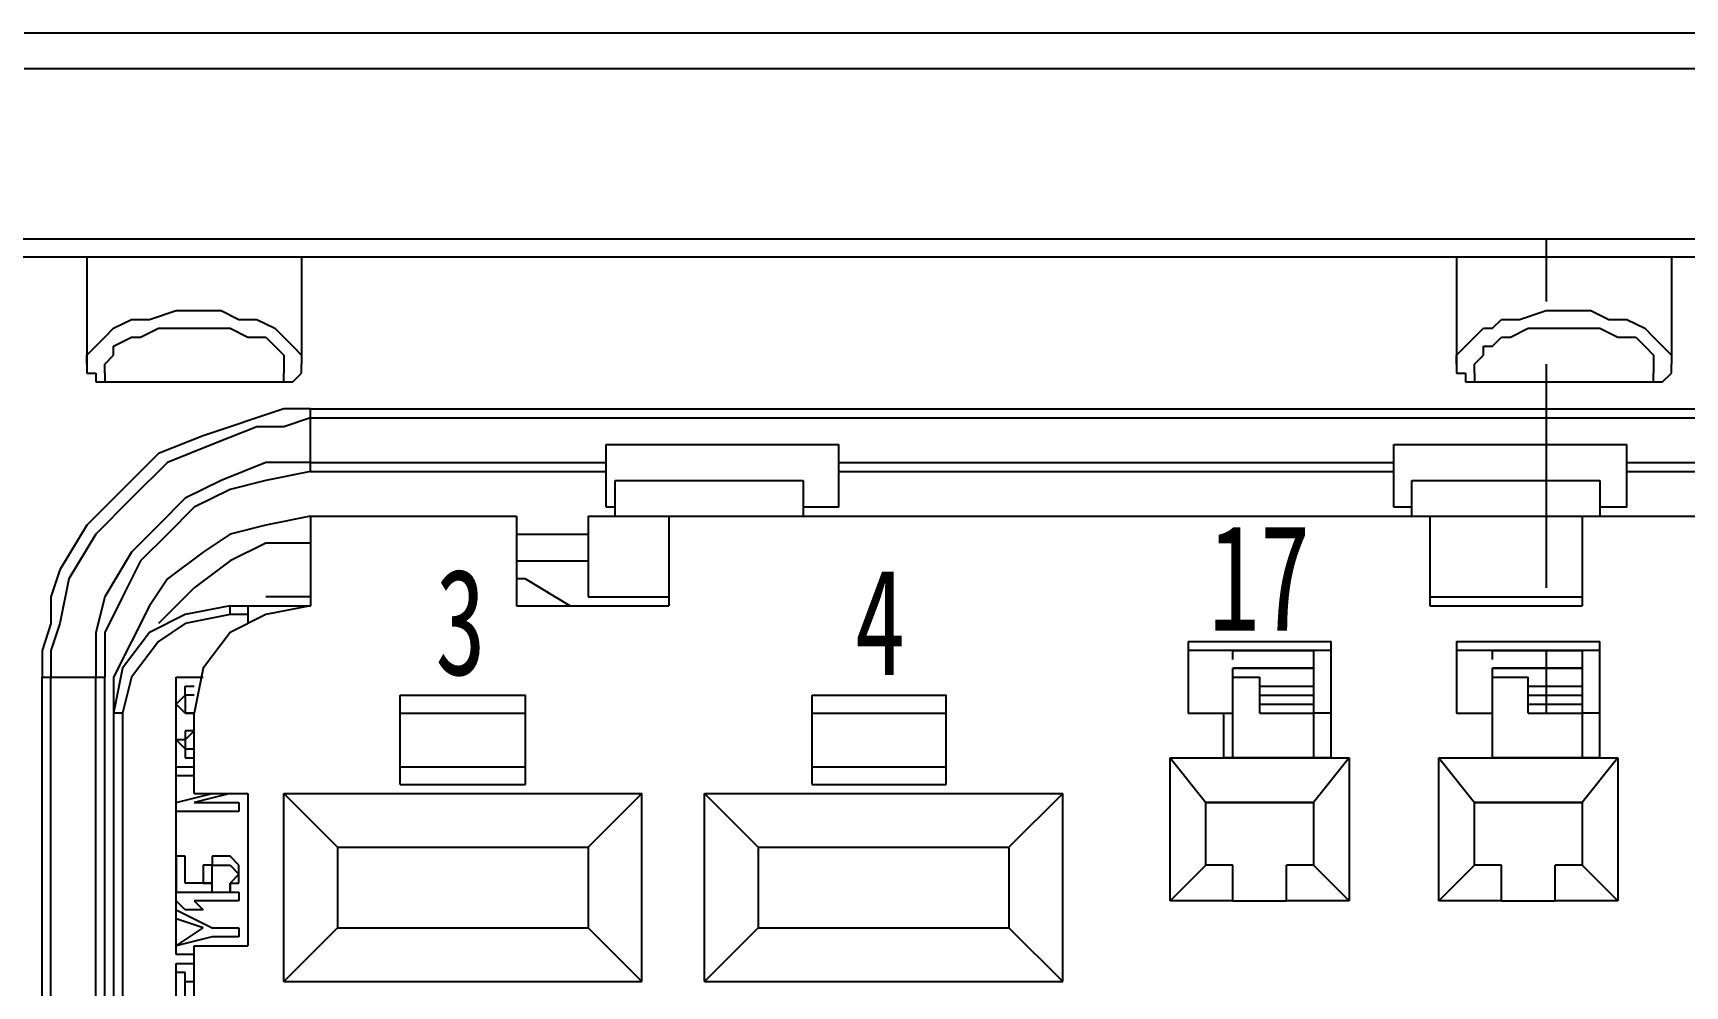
# Model space of a CAD drawing. Header units: inches. Extents: x 47316 to 59086, y 3141 to 11743.
# Drawn here: x 48961.64 to 48992.63, y 7334.71 to 7352.6 of the extents above; entities that cross this region are included whole.
import ezdxf

# ---------------------------------------------------------------- set-up
doc = ezdxf.new("R2010")
doc.units = ezdxf.units.IN
doc.header["$MEASUREMENT"] = 0
doc.styles.add('MtX_FangSong_GB2312', font='')
doc.styles.get("Standard").update_dxf_attribs({"font": ''})
doc.styles.get('MtX_FangSong_GB2312').set_extended_font_data('FangSong_GB2312')
doc.styles.get('Standard').set_extended_font_data('SimSun')
doc.linetypes.add('_VeSys_Busbar', pattern='A,0.0001,-0.125,["=",Standard,S=0.35,R=0,X=-0.15,Y=-0.175],-0.125', length=0.2501)

msp = doc.modelspace()

# ---------------------------------------------------------------- linework, layer by layer
at = {"color": 0, "linetype": 'Continuous', "lineweight": -3}
for p, q in [((49017.919, 7352.601), (48961.471, 7352.601)), ((49017.919, 7351.929), (48961.471, 7351.929)), ((48959.623, 7348.737), (49019.767, 7348.737)), ((48990.031, 7348.737), (48990.031, 7347.561)), ((48959.959, 7348.401), (49019.263, 7348.401)), ((48962.647, 7348.401), (48962.647, 7346.385)), ((48966.679, 7348.401), (48966.679, 7346.385)), ((48988.351, 7348.401), (48988.351, 7346.385)), ((48992.383, 7348.401), (48992.383, 7346.385)), ((48963.823, 7347.225), (48964.327, 7347.393)), ((48964.327, 7347.393), (48964.663, 7347.393)), ((48964.663, 7347.393), (48965.167, 7347.393)), ((48965.167, 7347.393), (48965.503, 7347.225)), ((48989.527, 7347.225), (48990.031, 7347.393)), ((48990.031, 7347.393), (48990.367, 7347.393)), ((48990.367, 7347.393), (48990.871, 7347.393)), ((48990.871, 7347.393), (48991.207, 7347.225)), ((48962.983, 7346.889), (48963.151, 7347.057)), ((48963.151, 7347.057), (48963.487, 7347.225)), ((48963.151, 7347.057), (48963.151, 7347.057)), ((48963.487, 7347.225), (48963.487, 7347.225)), ((48963.487, 7347.225), (48963.823, 7347.225)), ((48963.655, 7346.889), (48963.991, 7347.057)), ((48963.823, 7347.225), (48963.823, 7347.225)), ((48963.991, 7347.057), (48963.991, 7347.057)), ((48963.991, 7347.057), (48964.327, 7347.057)), ((48964.327, 7347.057), (48964.663, 7347.057)), ((48964.663, 7347.057), (48964.999, 7347.057)), ((48964.999, 7347.057), (48965.335, 7347.057)), ((48965.335, 7347.057), (48965.335, 7347.057)), ((48965.335, 7347.057), (48965.671, 7346.889)), ((48965.503, 7347.225), (48965.503, 7347.225)), ((48965.503, 7347.225), (48965.839, 7347.225)), ((48965.839, 7347.225), (48965.839, 7347.225)), ((48965.839, 7347.225), (48966.175, 7347.057)), ((48966.175, 7347.057), (48966.175, 7347.057)), ((48966.175, 7347.057), (48966.343, 7346.889)), ((48988.687, 7346.889), (48988.855, 7347.057)), ((48988.855, 7347.057), (48989.023, 7347.057)), ((48989.023, 7347.057), (48989.191, 7347.225)), ((48989.191, 7347.225), (48989.191, 7347.225)), ((48989.191, 7347.225), (48989.527, 7347.225)), ((48989.359, 7346.889), (48989.695, 7347.057)), ((48989.527, 7347.225), (48989.527, 7347.225)), ((48989.695, 7347.057), (48989.695, 7347.057)), ((48989.695, 7347.057), (48990.031, 7347.057)), ((48990.031, 7347.057), (48990.367, 7347.057)), ((48990.367, 7347.057), (48990.703, 7347.057)), ((48990.703, 7347.057), (48991.039, 7347.057)), ((48991.039, 7347.057), (48991.039, 7347.057)), ((48991.039, 7347.057), (48991.375, 7346.889)), ((48991.207, 7347.225), (48991.207, 7347.225)), ((48991.207, 7347.225), (48991.543, 7347.225)), ((48991.543, 7347.225), (48991.543, 7347.225)), ((48991.543, 7347.225), (48991.879, 7347.057)), ((48991.879, 7347.057), (48991.879, 7347.057)), ((48991.879, 7347.057), (48992.047, 7346.889)), ((48962.647, 7346.553), (48962.815, 7346.721)), ((48962.815, 7346.721), (48962.983, 7346.889)), ((48962.815, 7346.721), (48962.815, 7346.721)), ((48962.983, 7346.889), (48962.983, 7346.889)), ((48963.151, 7346.721), (48963.487, 7346.889)), ((48963.151, 7346.553), (48963.151, 7346.721)), ((48963.151, 7346.721), (48963.151, 7346.721)), ((48963.487, 7346.889), (48963.487, 7346.889)), ((48963.487, 7346.889), (48963.655, 7346.889)), ((48963.655, 7346.889), (48963.655, 7346.889)), ((48965.671, 7346.889), (48965.671, 7346.889)), ((48965.671, 7346.889), (48966.007, 7346.889)), ((48966.007, 7346.889), (48966.007, 7346.889)), ((48966.007, 7346.889), (48966.175, 7346.721)), ((48966.175, 7346.721), (48966.175, 7346.721)), ((48966.175, 7346.721), (48966.343, 7346.553)), ((48966.343, 7346.889), (48966.343, 7346.889)), ((48966.343, 7346.889), (48966.511, 7346.721)), ((48966.511, 7346.721), (48966.511, 7346.721)), ((48966.511, 7346.721), (48966.679, 7346.553)), ((48988.351, 7346.553), (48988.519, 7346.721)), ((48988.519, 7346.721), (48988.687, 7346.889)), ((48988.519, 7346.721), (48988.519, 7346.721)), ((48988.687, 7346.889), (48988.687, 7346.889)), ((48988.855, 7346.553), (48988.855, 7346.721)), ((48988.855, 7346.721), (48989.023, 7346.721)), ((48989.023, 7346.721), (48989.191, 7346.889)), ((48989.191, 7346.889), (48989.191, 7346.889)), ((48989.191, 7346.889), (48989.359, 7346.889)), ((48989.359, 7346.889), (48989.359, 7346.889)), ((48991.375, 7346.889), (48991.375, 7346.889)), ((48991.375, 7346.889), (48991.711, 7346.889)), ((48991.711, 7346.889), (48991.711, 7346.889)), ((48991.711, 7346.889), (48991.879, 7346.721)), ((48991.879, 7346.721), (48991.879, 7346.721)), ((48991.879, 7346.721), (48992.047, 7346.553)), ((48992.047, 7346.889), (48992.047, 7346.889)), ((48992.047, 7346.889), (48992.215, 7346.721)), ((48992.215, 7346.721), (48992.215, 7346.721)), ((48992.215, 7346.721), (48992.383, 7346.553)), ((48962.647, 7346.385), (48962.647, 7346.553)), ((48962.647, 7346.553), (48962.647, 7346.553)), ((48962.647, 7346.385), (48962.647, 7346.385)), ((48962.647, 7346.385), (48962.647, 7346.385)), ((48962.647, 7346.385), (48962.647, 7346.217)), ((48962.983, 7346.385), (48963.151, 7346.553)), ((48962.983, 7346.217), (48962.983, 7346.385)), ((48962.983, 7346.385), (48962.983, 7346.385)), ((48963.151, 7346.553), (48963.151, 7346.553)), ((48966.343, 7346.553), (48966.343, 7346.553)), ((48966.343, 7346.553), (48966.343, 7346.385)), ((48966.343, 7346.385), (48966.343, 7346.385)), ((48966.343, 7346.385), (48966.343, 7346.217)), ((48966.679, 7346.553), (48966.679, 7346.553)), ((48966.679, 7346.553), (48966.679, 7346.385)), ((48966.679, 7346.385), (48966.679, 7346.385)), ((48966.679, 7346.217), (48966.679, 7346.385)), ((48988.351, 7346.385), (48988.351, 7346.553)), ((48988.351, 7346.553), (48988.351, 7346.553)), ((48988.351, 7346.385), (48988.351, 7346.385)), ((48988.351, 7346.385), (48988.351, 7346.385)), ((48988.351, 7346.385), (48988.351, 7346.217)), ((48988.687, 7346.385), (48988.855, 7346.553)), ((48988.687, 7346.217), (48988.687, 7346.385)), ((48988.687, 7346.385), (48988.687, 7346.385)), ((48988.855, 7346.553), (48988.855, 7346.553)), ((48990.031, 7346.385), (48990.031, 7342.185)), ((48992.047, 7346.553), (48992.047, 7346.553)), ((48992.047, 7346.553), (48992.047, 7346.385)), ((48992.047, 7346.385), (48992.047, 7346.385)), ((48992.047, 7346.385), (48992.047, 7346.217)), ((48992.383, 7346.553), (48992.383, 7346.553)), ((48992.383, 7346.553), (48992.383, 7346.385)), ((48992.383, 7346.385), (48992.383, 7346.385)), ((48992.383, 7346.217), (48992.383, 7346.385)), ((48962.647, 7346.217), (48962.647, 7346.217)), ((48962.647, 7346.217), (48962.647, 7346.217)), ((48962.647, 7346.217), (48962.815, 7346.217)), ((48962.815, 7346.217), (48962.815, 7346.217)), ((48962.815, 7346.217), (48962.815, 7346.217)), ((48962.815, 7346.217), (48962.815, 7346.049)), ((48962.983, 7346.217), (48962.983, 7346.217)), ((48962.983, 7346.217), (48962.983, 7346.049)), ((48966.343, 7346.049), (48966.343, 7346.217)), ((48966.511, 7346.049), (48966.679, 7346.217)), ((48966.679, 7346.217), (48966.679, 7346.217)), ((48966.679, 7346.217), (48966.679, 7346.217)), ((48966.679, 7346.217), (48966.679, 7346.217)), ((48966.679, 7346.217), (48966.679, 7346.217)), ((48966.679, 7346.217), (48966.679, 7346.217)), ((48988.351, 7346.217), (48988.351, 7346.217)), ((48988.351, 7346.217), (48988.519, 7346.217)), ((48988.519, 7346.217), (48988.519, 7346.217)), ((48988.519, 7346.217), (48988.519, 7346.217)), ((48988.519, 7346.217), (48988.519, 7346.217)), ((48988.519, 7346.217), (48988.519, 7346.049)), ((48988.687, 7346.217), (48988.687, 7346.217)), ((48988.687, 7346.217), (48988.687, 7346.049)), ((48992.047, 7346.049), (48992.047, 7346.217)), ((48992.215, 7346.049), (48992.383, 7346.217)), ((48992.383, 7346.217), (48992.383, 7346.217)), ((48992.383, 7346.217), (48992.383, 7346.217)), ((48992.383, 7346.217), (48992.383, 7346.217)), ((48992.383, 7346.217), (48992.383, 7346.217)), ((48992.383, 7346.217), (48992.383, 7346.217)), ((48962.815, 7346.049), (48962.815, 7346.049)), ((48962.815, 7346.049), (48962.815, 7346.049)), ((48962.815, 7346.049), (48962.983, 7346.049)), ((48962.983, 7346.049), (48966.343, 7346.049)), ((48962.983, 7346.049), (48962.983, 7346.049)), ((48962.983, 7346.049), (48962.983, 7346.049)), ((48966.343, 7346.049), (48966.343, 7346.049)), ((48966.343, 7346.049), (48966.343, 7346.049)), ((48966.343, 7346.049), (48966.511, 7346.049)), ((48966.511, 7346.049), (48966.511, 7346.049)), ((48966.511, 7346.049), (48966.511, 7346.049)), ((48966.511, 7346.049), (48966.511, 7346.049)), ((48966.511, 7346.049), (48966.511, 7346.049)), ((48988.519, 7346.049), (48988.519, 7346.049)), ((48988.519, 7346.049), (48988.519, 7346.049)), ((48988.519, 7346.049), (48988.687, 7346.049)), ((48988.687, 7346.049), (48992.047, 7346.049)), ((48988.687, 7346.049), (48988.687, 7346.049)), ((48988.687, 7346.049), (48988.687, 7346.049)), ((48992.047, 7346.049), (48992.047, 7346.049)), ((48992.047, 7346.049), (48992.047, 7346.049)), ((48992.047, 7346.049), (48992.215, 7346.049)), ((48992.215, 7346.049), (48992.215, 7346.049)), ((48992.215, 7346.049), (48992.215, 7346.049)), ((48992.215, 7346.049), (48992.215, 7346.049)), ((48992.215, 7346.049), (48992.215, 7346.049)), ((48966.343, 7345.545), (48965.839, 7345.377)), ((48966.847, 7345.545), (48966.343, 7345.545)), ((48966.847, 7344.369), (48966.847, 7345.545)), ((48966.847, 7345.545), (49011.871, 7345.545)), ((48966.847, 7345.545), (48966.847, 7345.545)), ((48965.335, 7345.209), (48964.831, 7345.041)), ((48965.839, 7345.209), (48964.999, 7344.873)), ((48965.839, 7345.377), (48965.335, 7345.209)), ((48966.343, 7345.209), (48965.839, 7345.209)), ((48966.847, 7345.377), (48966.343, 7345.209)), ((48966.847, 7345.377), (49011.871, 7345.377)), ((48966.847, 7345.377), (48966.847, 7345.377)), ((48964.831, 7345.041), (48963.991, 7344.705)), ((48964.999, 7344.873), (48964.159, 7344.537)), ((48972.391, 7343.697), (48972.391, 7344.873)), ((48972.391, 7344.873), (48976.759, 7344.873)), ((48976.759, 7343.697), (48976.759, 7344.873)), ((48987.175, 7343.697), (48987.175, 7344.873)), ((48987.175, 7344.873), (48991.543, 7344.873)), ((48991.543, 7343.697), (48991.543, 7344.873)), ((48963.991, 7344.705), (48963.319, 7344.033)), ((48964.159, 7344.537), (48963.487, 7343.865)), ((48966.007, 7344.537), (48965.167, 7344.201)), ((48966.847, 7344.537), (48966.007, 7344.537)), ((48966.847, 7344.537), (48972.391, 7344.537)), ((48966.847, 7344.537), (48966.847, 7344.537)), ((48976.759, 7344.537), (48987.175, 7344.537)), ((48991.543, 7344.537), (49001.959, 7344.537)), ((48965.167, 7344.201), (48964.495, 7343.865)), ((48966.007, 7344.201), (48965.335, 7344.033)), ((48966.847, 7344.369), (48966.007, 7344.201)), ((48966.847, 7344.369), (48972.391, 7344.369)), ((48966.847, 7344.369), (48966.847, 7344.369)), ((48972.559, 7343.529), (48972.559, 7344.201)), ((48972.559, 7344.201), (48976.087, 7344.201)), ((48976.087, 7344.201), (48976.087, 7343.529)), ((48976.759, 7344.369), (48987.175, 7344.369)), ((48987.511, 7343.529), (48987.511, 7344.201)), ((48987.511, 7344.201), (48991.039, 7344.201)), ((48991.039, 7344.201), (48991.039, 7343.529)), ((48991.543, 7344.369), (49001.959, 7344.369)), ((48963.319, 7344.033), (48962.647, 7343.361)), ((48965.335, 7344.033), (48964.663, 7343.697)), ((48963.487, 7343.865), (48962.815, 7343.193)), ((48964.495, 7343.865), (48963.991, 7343.361)), ((48964.663, 7343.697), (48964.159, 7343.193)), ((48972.559, 7343.697), (48972.391, 7343.697)), ((48976.759, 7343.697), (48976.087, 7343.697)), ((48987.511, 7343.697), (48987.175, 7343.697)), ((48991.543, 7343.697), (48991.039, 7343.697)), ((48962.647, 7343.361), (48962.143, 7342.521)), ((48963.991, 7343.361), (48963.487, 7342.857)), ((48966.007, 7343.361), (48965.335, 7343.193)), ((48966.847, 7343.529), (48966.007, 7343.361)), ((48966.847, 7343.529), (48966.847, 7341.849)), ((48966.847, 7343.529), (48970.711, 7343.529)), ((48966.847, 7343.529), (48966.847, 7343.529)), ((48970.711, 7343.529), (48970.711, 7341.849)), ((48972.055, 7343.529), (48972.055, 7342.017)), ((48972.055, 7343.529), (49006.159, 7343.529)), ((48973.567, 7343.529), (48973.567, 7341.849)), ((48987.847, 7343.529), (48987.847, 7341.849)), ((48990.703, 7343.529), (48990.703, 7341.849)), ((48962.815, 7343.193), (48962.311, 7342.353)), ((48964.159, 7343.193), (48963.655, 7342.689)), ((48965.335, 7343.193), (48964.831, 7342.857)), ((48966.007, 7343.025), (48965.335, 7342.689)), ((48966.847, 7343.025), (48966.007, 7343.025)), ((48966.847, 7343.025), (48966.847, 7343.025)), ((48970.711, 7343.193), (48972.055, 7343.193)), ((48963.487, 7342.857), (48962.983, 7342.017)), ((48963.655, 7342.689), (48963.319, 7342.017)), ((48964.831, 7342.857), (48964.159, 7342.353)), ((48965.335, 7342.689), (48964.663, 7342.185)), ((48970.711, 7342.689), (48972.055, 7342.689)), ((48970.711, 7342.689), (48972.055, 7342.689)), ((48962.143, 7342.521), (48961.975, 7342.017)), ((48962.311, 7342.353), (48962.143, 7341.513)), ((48964.159, 7342.353), (48963.823, 7341.849)), ((48970.711, 7342.353), (48970.711, 7342.353)), ((48970.879, 7342.353), (48970.711, 7342.353)), ((48970.879, 7342.353), (48971.719, 7341.849)), ((48970.879, 7342.353), (48970.879, 7342.353)), ((48964.663, 7342.185), (48963.991, 7341.513)), ((48961.975, 7342.017), (48961.975, 7341.513)), ((48962.983, 7342.017), (48962.815, 7341.345)), ((48963.319, 7342.017), (48962.983, 7341.345)), ((48963.823, 7341.849), (48963.487, 7341.177)), ((48965.335, 7341.849), (48964.495, 7341.681)), ((48965.335, 7341.681), (48965.335, 7341.849)), ((48965.335, 7341.849), (48966.847, 7341.849)), ((48965.335, 7341.849), (48965.335, 7341.849)), ((48965.671, 7341.849), (48965.671, 7341.513)), ((48966.847, 7342.017), (48966.007, 7342.017)), ((48966.847, 7341.849), (48966.007, 7341.681)), ((48966.847, 7342.017), (48966.847, 7342.017)), ((48966.847, 7341.849), (48966.847, 7341.849)), ((48970.711, 7341.849), (48973.567, 7341.849)), ((48971.719, 7341.849), (48973.567, 7341.849)), ((48972.055, 7342.017), (48973.567, 7342.017)), ((48987.847, 7342.017), (48990.703, 7342.017)), ((48987.847, 7341.849), (48990.703, 7341.849)), ((48987.847, 7341.849), (48990.703, 7341.849)), ((48987.847, 7341.849), (48990.703, 7341.849)), ((48988.183, 7341.849), (48988.351, 7341.849)), ((48961.975, 7341.513), (48961.807, 7341.009)), ((48962.143, 7341.513), (48961.975, 7341.009)), ((48964.495, 7341.681), (48963.823, 7341.345)), ((48964.495, 7341.513), (48963.991, 7341.177)), ((48965.335, 7341.681), (48964.495, 7341.513)), ((48965.671, 7341.681), (48965.335, 7341.681)), ((48966.007, 7341.681), (48965.335, 7341.345)), ((48965.335, 7341.681), (48965.335, 7341.681)), ((48962.815, 7341.345), (48962.815, 7340.505)), ((48962.983, 7341.345), (48962.983, 7340.505)), ((48963.487, 7341.177), (48963.151, 7340.505)), ((48963.823, 7341.345), (48963.319, 7340.673)), ((48963.991, 7341.177), (48963.487, 7340.505)), ((48965.335, 7341.345), (48964.831, 7340.673)), ((48983.311, 7341.177), (48983.311, 7339.833)), ((48983.311, 7341.177), (48985.999, 7341.177)), ((48985.999, 7338.993), (48985.999, 7341.177)), ((48988.351, 7341.177), (48988.351, 7339.833)), ((48988.351, 7341.177), (48991.039, 7341.177)), ((48991.039, 7338.993), (48991.039, 7341.177)), ((48961.807, 7341.009), (48961.807, 7340.505)), ((48961.975, 7341.009), (48961.975, 7340.505)), ((48985.999, 7341.009), (48983.311, 7341.009)), ((48984.151, 7341.009), (48985.663, 7341.009)), ((48984.151, 7340.841), (48984.151, 7341.009)), ((48985.663, 7341.009), (48985.663, 7338.993)), ((48991.039, 7341.009), (48988.351, 7341.009)), ((48989.023, 7341.009), (48990.703, 7341.009)), ((48989.023, 7340.841), (48989.023, 7341.009)), ((48990.031, 7341.009), (48990.031, 7339.833)), ((48990.703, 7341.009), (48990.703, 7338.993)), ((48961.807, 7340.505), (48962.983, 7340.505)), ((48961.807, 7324.713), (48961.807, 7340.505)), ((48961.975, 7324.713), (48961.975, 7340.505)), ((48962.815, 7324.713), (48962.815, 7340.505)), ((48962.983, 7324.713), (48962.983, 7340.505)), ((48963.319, 7340.673), (48963.151, 7339.833)), ((48963.151, 7340.505), (48963.151, 7339.833)), ((48963.487, 7340.505), (48963.319, 7339.833)), ((48964.327, 7335.297), (48964.327, 7340.505)), ((48964.327, 7340.505), (48964.831, 7340.505)), ((48964.831, 7340.673), (48964.663, 7339.833)), ((48984.151, 7340.673), (48985.663, 7340.673)), ((48984.151, 7338.993), (48984.151, 7340.673)), ((48985.663, 7340.673), (48984.151, 7340.673)), ((48984.151, 7340.505), (48984.655, 7340.505)), ((48984.655, 7339.833), (48984.655, 7340.505)), ((48989.023, 7340.673), (48990.703, 7340.673)), ((48989.023, 7338.993), (48989.023, 7340.673)), ((48990.703, 7340.673), (48989.023, 7340.673)), ((48989.023, 7340.505), (48989.695, 7340.505)), ((48989.695, 7339.833), (48989.695, 7340.505)), ((48964.327, 7340.001), (48964.495, 7340.169)), ((48964.495, 7340.169), (48964.495, 7340.337)), ((48964.495, 7340.337), (48964.663, 7340.337)), ((48964.495, 7340.169), (48964.495, 7340.001)), ((48964.495, 7340.169), (48964.495, 7340.169)), ((48964.663, 7340.169), (48964.495, 7340.169)), ((48964.663, 7340.337), (48964.663, 7340.337)), ((48964.663, 7340.169), (48964.663, 7340.169)), ((48964.663, 7340.169), (48964.663, 7340.169)), ((48968.527, 7338.489), (48968.527, 7340.169)), ((48968.527, 7340.169), (48970.879, 7340.169)), ((48970.879, 7338.489), (48970.879, 7340.169)), ((48976.255, 7338.489), (48976.255, 7340.169)), ((48976.255, 7340.169), (48978.775, 7340.169)), ((48978.775, 7338.489), (48978.775, 7340.169)), ((48984.655, 7340.337), (48985.663, 7340.337)), ((48984.655, 7340.169), (48985.663, 7340.169)), ((48989.695, 7340.337), (48990.703, 7340.337)), ((48989.695, 7340.169), (48990.703, 7340.169)), ((48964.327, 7340.001), (48964.327, 7340.001)), ((48964.495, 7339.833), (48964.327, 7340.001)), ((48964.495, 7340.001), (48964.495, 7340.001)), ((48964.495, 7340.001), (48964.495, 7339.833)), ((48984.655, 7340.001), (48985.663, 7340.001)), ((48989.695, 7340.001), (48990.703, 7340.001)), ((48963.319, 7339.833), (48963.151, 7339.833)), ((48963.151, 7339.833), (48963.151, 7325.553)), ((48963.319, 7339.833), (48963.319, 7325.553)), ((48964.495, 7339.833), (48964.495, 7339.833)), ((48964.495, 7339.833), (48964.663, 7339.833)), ((48964.495, 7339.833), (48964.495, 7339.833)), ((48964.663, 7339.833), (48964.495, 7339.833)), ((48964.663, 7339.833), (48964.663, 7339.833)), ((48964.663, 7338.321), (48964.663, 7339.833)), ((48964.663, 7339.833), (48964.663, 7339.833)), ((48968.527, 7339.833), (48970.879, 7339.833)), ((48976.255, 7339.833), (48978.775, 7339.833)), ((48983.311, 7339.833), (48984.151, 7339.833)), ((48983.983, 7338.993), (48983.983, 7339.833)), ((48984.655, 7339.833), (48985.663, 7339.833)), ((48985.999, 7339.833), (48985.663, 7339.833)), ((48988.351, 7339.833), (48989.023, 7339.833)), ((48989.023, 7338.993), (48989.023, 7339.833)), ((48989.695, 7339.833), (48990.703, 7339.833)), ((48991.039, 7339.833), (48990.703, 7339.833)), ((48964.495, 7339.329), (48964.327, 7339.329)), ((48964.327, 7339.329), (48964.495, 7339.161)), ((48964.495, 7339.497), (48964.495, 7339.329)), ((48964.663, 7339.497), (48964.495, 7339.329)), ((48964.495, 7339.497), (48964.495, 7339.497)), ((48964.663, 7339.497), (48964.495, 7339.497)), ((48964.495, 7339.329), (48964.495, 7339.329)), ((48964.495, 7339.329), (48964.495, 7339.161)), ((48964.663, 7339.497), (48964.663, 7339.497)), ((48964.495, 7339.161), (48964.663, 7339.161)), ((48964.495, 7339.161), (48964.495, 7339.161)), ((48964.495, 7339.161), (48964.495, 7338.993)), ((48964.495, 7338.993), (48964.663, 7338.993)), ((48964.663, 7339.161), (48964.663, 7339.161)), ((48982.975, 7336.305), (48982.975, 7338.993)), ((48982.975, 7338.993), (48983.647, 7338.153)), ((48982.975, 7338.993), (48986.335, 7338.993)), ((48985.999, 7338.993), (48983.983, 7338.993)), ((48984.151, 7338.993), (48985.663, 7338.993)), ((48986.335, 7338.993), (48985.663, 7338.153)), ((48986.335, 7338.993), (48986.335, 7336.305)), ((48988.015, 7336.305), (48988.015, 7338.993)), ((48988.015, 7338.993), (48988.687, 7338.153)), ((48988.015, 7338.993), (48991.375, 7338.993)), ((48991.039, 7338.993), (48989.023, 7338.993)), ((48989.023, 7338.993), (48990.703, 7338.993)), ((48991.375, 7338.993), (48990.703, 7338.153)), ((48991.375, 7338.993), (48991.375, 7336.305)), ((48964.327, 7338.657), (48964.327, 7338.825)), ((48964.327, 7338.825), (48964.663, 7338.825)), ((48964.663, 7338.657), (48964.327, 7338.657)), ((48964.663, 7338.825), (48964.663, 7338.825)), ((48964.663, 7338.825), (48964.663, 7338.825)), ((48968.527, 7338.825), (48970.879, 7338.825)), ((48976.255, 7338.825), (48978.775, 7338.825)), ((48964.327, 7338.153), (48964.999, 7338.321)), ((48964.663, 7338.321), (48965.671, 7338.321)), ((48965.335, 7338.321), (48964.663, 7338.153)), ((48965.671, 7338.321), (48965.671, 7335.465)), ((48966.343, 7334.793), (48966.343, 7338.321)), ((48967.351, 7337.313), (48966.343, 7338.321)), ((48966.343, 7338.321), (48973.063, 7338.321)), ((48968.527, 7338.489), (48970.879, 7338.489)), ((48972.055, 7337.313), (48973.063, 7338.321)), ((48973.063, 7334.793), (48973.063, 7338.321)), ((48974.239, 7334.793), (48974.239, 7338.321)), ((48975.247, 7337.313), (48974.239, 7338.321)), ((48974.239, 7338.321), (48980.959, 7338.321)), ((48976.255, 7338.489), (48978.775, 7338.489)), ((48979.951, 7337.313), (48980.959, 7338.321)), ((48980.959, 7334.793), (48980.959, 7338.321)), ((48964.327, 7337.985), (48964.327, 7338.153)), ((48964.663, 7338.153), (48965.503, 7338.153)), ((48965.503, 7338.153), (48965.503, 7337.985)), ((48983.647, 7336.977), (48983.647, 7338.153)), ((48985.663, 7338.153), (48983.647, 7338.153)), ((48983.647, 7338.153), (48985.663, 7338.153)), ((48985.663, 7338.153), (48985.663, 7336.977)), ((48988.687, 7336.977), (48988.687, 7338.153)), ((48990.703, 7338.153), (48988.687, 7338.153)), ((48988.687, 7338.153), (48990.703, 7338.153)), ((48990.703, 7338.153), (48990.703, 7336.977)), ((48965.503, 7337.985), (48964.327, 7337.985)), ((48964.327, 7337.145), (48964.327, 7336.473)), ((48964.495, 7337.145), (48964.327, 7337.145)), ((48964.495, 7336.641), (48964.495, 7337.145)), ((48964.999, 7337.145), (48964.999, 7336.977)), ((48965.167, 7337.145), (48964.999, 7337.145)), ((48965.335, 7337.145), (48965.167, 7337.145)), ((48965.167, 7337.145), (48965.167, 7337.145)), ((48965.503, 7336.977), (48965.335, 7337.145)), ((48967.351, 7337.313), (48967.351, 7335.801)), ((48967.351, 7337.313), (48972.055, 7337.313)), ((48972.055, 7337.313), (48972.055, 7335.801)), ((48975.247, 7337.313), (48975.247, 7335.801)), ((48975.247, 7337.313), (48979.951, 7337.313)), ((48979.951, 7337.313), (48979.951, 7335.801)), ((48964.831, 7336.977), (48964.831, 7336.809)), ((48964.999, 7336.977), (48964.831, 7336.977)), ((48964.831, 7336.809), (48964.831, 7336.809)), ((48964.831, 7336.809), (48964.831, 7336.641)), ((48964.999, 7336.809), (48964.999, 7336.977)), ((48964.999, 7336.977), (48964.999, 7336.977)), ((48964.999, 7336.977), (48965.167, 7336.977)), ((48964.999, 7336.809), (48964.999, 7336.809)), ((48964.999, 7336.641), (48964.999, 7336.809)), ((48965.167, 7336.977), (48965.335, 7336.977)), ((48965.167, 7336.977), (48965.167, 7336.977)), ((48965.167, 7336.977), (48965.167, 7336.977)), ((48965.335, 7336.977), (48965.503, 7336.809)), ((48965.335, 7336.977), (48965.335, 7336.977)), ((48965.335, 7336.977), (48965.335, 7336.977)), ((48965.503, 7336.809), (48965.335, 7336.641)), ((48965.503, 7336.809), (48965.503, 7336.977)), ((48965.503, 7336.977), (48965.503, 7336.977)), ((48965.503, 7336.809), (48965.503, 7336.809)), ((48965.503, 7336.809), (48965.503, 7336.809)), ((48965.503, 7336.641), (48965.503, 7336.809)), ((48982.975, 7336.305), (48983.647, 7336.977)), ((48984.151, 7336.977), (48983.647, 7336.977)), ((48984.151, 7336.305), (48984.151, 7336.977)), ((48985.159, 7336.305), (48985.159, 7336.977)), ((48985.663, 7336.977), (48985.159, 7336.977)), ((48986.335, 7336.305), (48985.663, 7336.977)), ((48988.015, 7336.305), (48988.687, 7336.977)), ((48989.191, 7336.977), (48988.687, 7336.977)), ((48989.191, 7336.305), (48989.191, 7336.977)), ((48990.199, 7336.305), (48990.199, 7336.977)), ((48990.703, 7336.977), (48990.199, 7336.977)), ((48991.375, 7336.305), (48990.703, 7336.977)), ((48964.327, 7336.305), (48964.327, 7336.473)), ((48964.327, 7336.473), (48965.503, 7336.473)), ((48964.327, 7336.473), (48964.999, 7336.473)), ((48964.999, 7336.641), (48964.495, 7336.641)), ((48964.831, 7336.641), (48964.999, 7336.641)), ((48964.999, 7336.473), (48964.999, 7336.641)), ((48964.999, 7336.641), (48964.999, 7336.641)), ((48965.335, 7336.641), (48965.335, 7336.473)), ((48965.335, 7336.641), (48965.335, 7336.641)), ((48965.335, 7336.641), (48965.503, 7336.641)), ((48965.335, 7336.641), (48965.335, 7336.641)), ((48965.335, 7336.473), (48965.335, 7336.641)), ((48965.503, 7336.641), (48965.503, 7336.641)), ((48965.503, 7336.473), (48965.503, 7336.305)), ((48964.495, 7336.137), (48964.327, 7336.305)), ((48964.327, 7335.969), (48964.327, 7336.137)), ((48964.327, 7336.137), (48964.999, 7335.801)), ((48964.831, 7336.137), (48964.495, 7336.137)), ((48964.663, 7336.305), (48964.831, 7336.137)), ((48965.503, 7336.305), (48964.663, 7336.305)), ((48984.151, 7336.305), (48982.975, 7336.305)), ((48984.151, 7336.305), (48985.159, 7336.305)), ((48986.335, 7336.305), (48985.159, 7336.305)), ((48989.191, 7336.305), (48988.015, 7336.305)), ((48989.191, 7336.305), (48990.199, 7336.305)), ((48991.375, 7336.305), (48990.199, 7336.305)), ((48964.831, 7335.801), (48964.327, 7335.969)), ((48964.327, 7335.465), (48964.831, 7335.801)), ((48964.999, 7335.633), (48964.327, 7335.465)), ((48964.999, 7335.801), (48965.503, 7335.801)), ((48965.503, 7335.633), (48964.999, 7335.633)), ((48965.503, 7335.801), (48965.503, 7335.633)), ((48967.351, 7335.801), (48966.343, 7334.793)), ((48967.351, 7335.801), (48972.055, 7335.801)), ((48972.055, 7335.801), (48973.063, 7334.793)), ((48975.247, 7335.801), (48974.239, 7334.793)), ((48975.247, 7335.801), (48979.951, 7335.801)), ((48979.951, 7335.801), (48980.959, 7334.793)), ((48964.327, 7335.465), (48964.327, 7335.465)), ((48964.663, 7335.297), (48964.327, 7335.297)), ((48964.663, 7334.121), (48964.663, 7335.465)), ((48964.663, 7335.465), (48965.671, 7335.465)), ((48964.327, 7330.257), (48964.327, 7335.129)), ((48964.327, 7335.129), (48964.663, 7335.129)), ((48964.327, 7334.961), (48964.327, 7335.129)), ((48964.327, 7335.129), (48964.327, 7335.129)), ((48964.495, 7334.961), (48964.327, 7334.961)), ((48964.327, 7334.961), (48964.327, 7334.961)), ((48964.327, 7334.961), (48964.327, 7334.961)), ((48964.327, 7334.961), (48964.327, 7334.961)), ((48964.495, 7334.793), (48964.495, 7334.961)), ((48964.495, 7330.425), (48964.495, 7334.793)), ((48964.495, 7334.793), (48964.663, 7334.793)), ((48964.495, 7334.793), (48964.495, 7334.793)), ((48964.495, 7334.793), (48964.495, 7334.793)), ((48964.495, 7334.793), (48964.495, 7334.793)), ((48966.343, 7334.793), (48973.063, 7334.793)), ((48974.239, 7334.793), (48980.959, 7334.793))]:
    msp.add_line(p, q, dxfattribs=at)

# ---------------------------------------------------------------- texts
at = {"color": 0, "linetype": '_VeSys_Busbar', "lineweight": -3, "style": 'MtX_FangSong_GB2312', "width": 0.7}
for s, p in [('17', (48983.701, 7341.379)), ('3', (48969.186, 7340.548)), ('4', (48977.054, 7340.548))]:
    msp.add_text(s, height=2, dxfattribs=at).set_placement(p)

doc.saveas('drawing.dxf')
